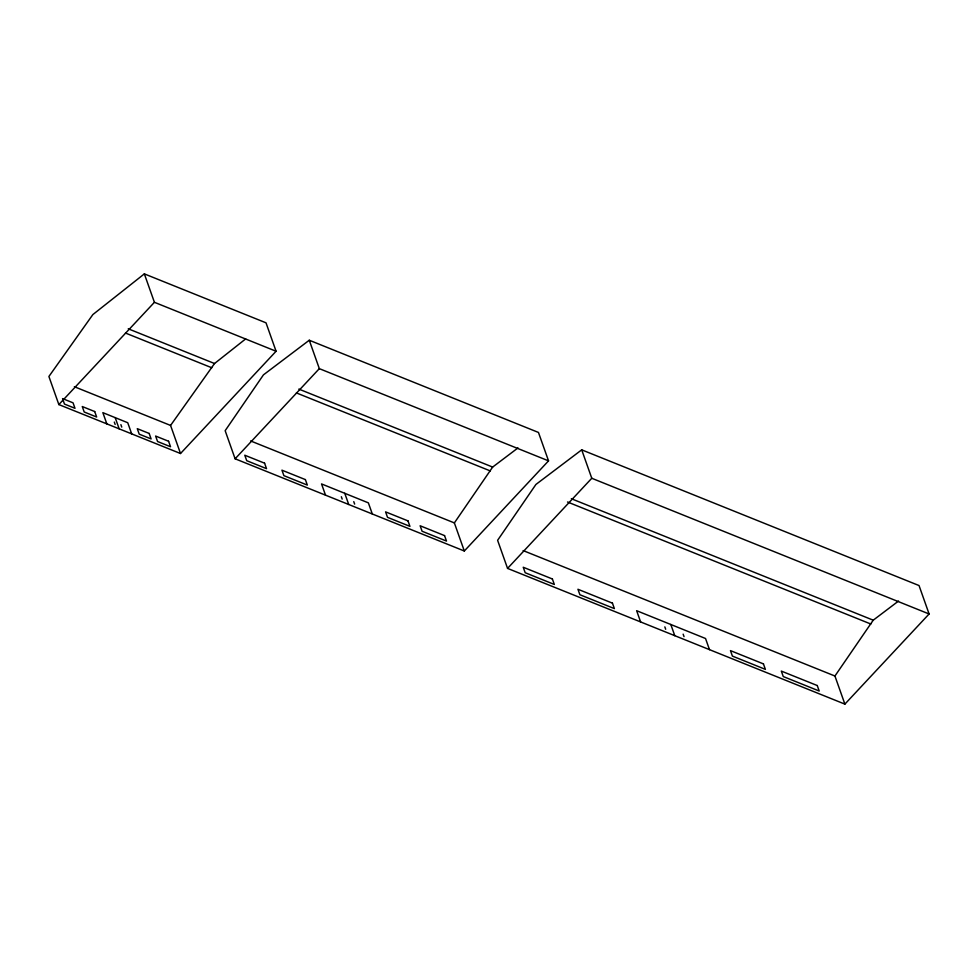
<?xml version="1.0" encoding="UTF-8"?>
<svg xmlns="http://www.w3.org/2000/svg" width="978" height="978" viewBox="0 0 978 978"><rect width="100%" height="100%" fill="white"/><g stroke="black" fill="none" stroke-linecap="round" stroke-linejoin="round"><path stroke-width="1.47" d="M464.318 551.005L235.111 458.792L225.16 430.687L263.449 374.855L309.268 340.234L538.462 432.447L548.536 460.858L464.318 551.005L454.367 522.912L492.655 467.068L517.973 447.936M844.882 704.123L507.558 568.401L497.606 540.308L535.907 484.465L581.714 449.843L919.039 585.553L929.1 613.976L844.882 704.123L834.931 676.018L873.232 620.186L898.537 601.042M180.514 453.523L58.851 404.574L48.9 376.481L92.861 314.574L144.341 273.877L266.016 322.826L276.077 351.249L180.514 453.523L170.563 425.43L214.537 363.523L245.661 338.914M58.851 404.574L154.414 302.3L144.341 273.877M235.111 458.792L319.329 368.645L309.268 340.234M507.558 568.401L591.776 478.266L581.714 449.843M154.414 302.3L276.077 351.249M319.329 368.645L548.536 460.858M591.776 478.266L929.1 613.976M298.828 389.085L492.655 467.068M571.335 498.719L873.232 620.186M296.42 392.924L490.259 470.907M567.521 501.995L870.823 624.013M128.24 328.804L214.537 363.523M125.465 333.033L211.761 367.752M250.625 440.944L454.367 522.912M523.12 550.577L834.931 676.018M74.365 386.726L170.563 425.43M62.543 398.596L73.044 402.826L74.988 408.303L64.475 404.073L63.02 399.965M709.478 649.649L705.541 638.5L636.641 610.7L640.614 621.935M683.145 634.16L684.025 636.629M670.798 624.453L674.783 635.688M664.844 626.874L665.676 629.257M372.312 513.988L368.364 502.851L321.542 483.927L325.515 495.161M353.767 501.641L354.647 504.11M344.757 493.267L348.73 504.501M341.346 496.726L342.178 499.098M131.688 433.877L127.739 422.728L102.861 412.655L106.847 423.89M120.893 424.648L121.761 427.117M115.184 417.606L119.169 428.841M114.316 422.08L115.147 424.464M264.586 463.181L244.781 455.222L246.713 460.687L266.517 468.658L264.586 463.181M305.38 479.599L281.945 470.173L283.889 475.65L307.324 485.076L305.38 479.599M407.985 520.883L385.576 511.873L387.52 517.338L409.929 526.36L407.985 520.883M444.562 535.602L420.137 525.773L422.08 531.25L446.494 541.066L444.562 535.602M552.387 578.976L523.242 567.252L525.186 572.729L554.33 584.453L552.387 578.976M612.448 603.145L577.949 589.269L579.893 594.734L614.38 608.609L612.448 603.145M763.439 663.891L730.468 650.627L732.4 656.091L765.383 669.368L763.439 663.891M817.266 685.541L781.324 671.091L783.268 676.556L819.197 691.018L817.266 685.541M94.707 411.542L82.274 406.542L84.206 412.007L96.651 417.019L94.707 411.542M149.169 433.45L137.287 428.67L139.218 434.146L151.113 438.926L149.169 433.45M168.583 441.261L155.624 436.054L157.568 441.518L170.527 446.738L168.583 441.261"/></g></svg>
